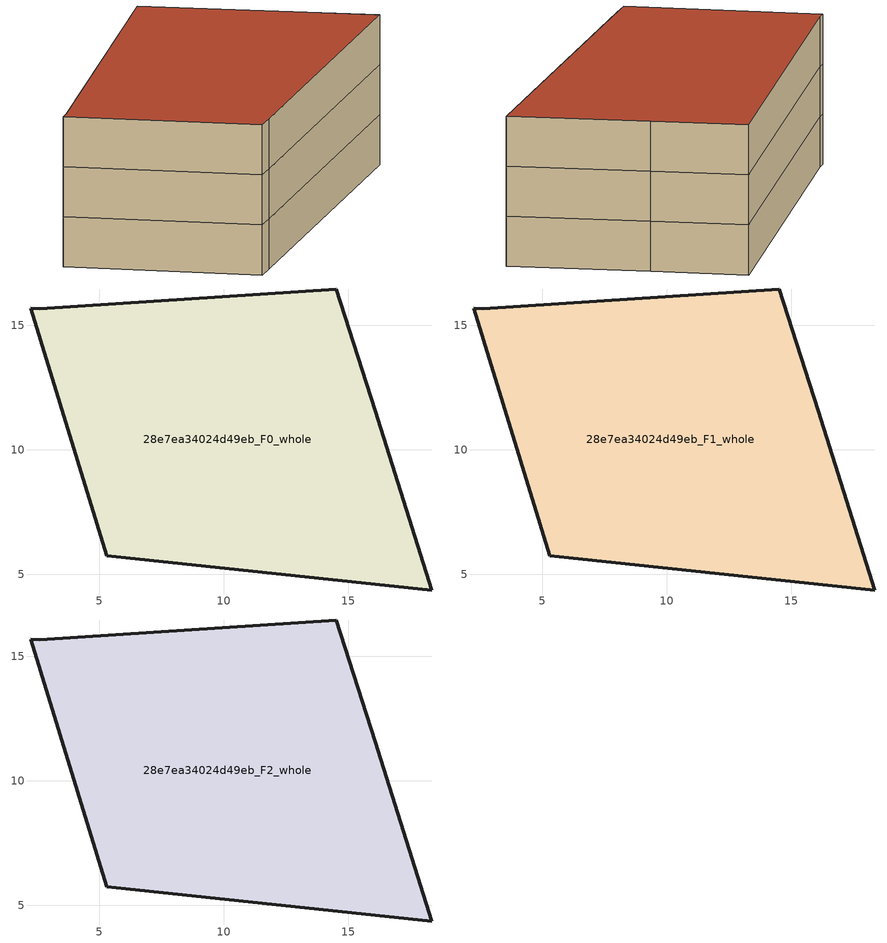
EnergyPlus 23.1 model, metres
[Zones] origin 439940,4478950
28e7ea34024d49eb_F0_whole
 floor ground (EU_floor_Construction): 14.52,16.46 16.08,11.56 18.34,4.37 6.07,5.66 5.31,5.74 2.26,15.68 2.62,15.66 z0
 wall outside (EU_wall_Construction): 14.52,16.46 2.62,15.66 2.26,15.68 5.31,5.74 6.07,5.66 18.34,4.37 16.08,11.56 14.52,16.46 z0:3
28e7ea34024d49eb_F1_whole
 floor to 28e7ea34024d49eb_F0_whole (EU_floor_Construction): 14.52,16.46 16.08,11.56 18.34,4.37 6.07,5.66 5.31,5.74 2.26,15.68 2.62,15.66 z3
 wall outside (EU_wall_Construction): 14.52,16.46 2.62,15.66 2.26,15.68 5.31,5.74 6.07,5.66 18.34,4.37 16.08,11.56 14.52,16.46 z3:6
28e7ea34024d49eb_F2_whole
 floor to 28e7ea34024d49eb_F1_whole (EU_floor_Construction): 14.52,16.46 16.08,11.56 18.34,4.37 6.07,5.66 5.31,5.74 2.26,15.68 2.62,15.66 z6
 wall outside (EU_wall_Construction): 14.52,16.46 2.62,15.66 2.26,15.68 5.31,5.74 6.07,5.66 18.34,4.37 16.08,11.56 14.52,16.46 z6:9
 roof outside (EU_roof_Construction): 18.34,4.37 16.08,11.56 14.52,16.46 2.62,15.66 2.26,15.68 5.31,5.74 6.07,5.66 z9
[Building]
EU S2 Campaign: North Axis=0; Terrain=City; Solar Distribution=FullExterior
[Site:Location]
Madrid: Latitude=40.5; Longitude=-3.5; Time Zone=1; Elevation=609
[SizingPeriod:WeatherFileDays]
AnnualSizingPeriod: Begin Month=1; Begin Day of Month=1; End Month=12; End Day of Month=31; Day of Week for Start Day=Monday; Use Weather File Daylight Saving Period=No; Use Weather File Rain and Snow Indicators=No
[MATERIAL]
EU_InternalMass_Material: Roughness=MediumRough; Thickness=0.1; Conductivity=1; Density=1800; Specific Heat=900; Thermal Absorptance=0.9; Solar Absorptance=0.7; Visible Absorptance=0.7
[MATERIAL:NOMASS] Roughness=MediumRough; Thermal Absorptance=0.9; Solar Absorptance=0.7; Visible Absorptance=0.7
Name | Thermal Resistance
EU_wall_NoMass; EU_roof_NoMass | 2.16768
EU_floor_NoMass | 1.14339
[CONSTRUCTION]
EU_wall_Construction: EU_wall_NoMass
EU_roof_Construction: EU_roof_NoMass
EU_floor_Construction: EU_floor_NoMass
EU_InternalMass_Construction: EU_InternalMass_Material
[ZONE] Type=1; Multiplier=1; Ceiling Height=autocalculate; Floor Area=autocalculate; Part of Total Floor Area=Yes
Name | Volume
28e7ea34024d49eb_F0_whole | 414.455
28e7ea34024d49eb_F1_whole; 28e7ea34024d49eb_F2_whole | 414.454
[INTERNALMASS] Construction=EU_InternalMass_Construction; Surface Area=138.152
Name | Zone or ZoneList
28e7ea34024d49eb_F0_whole_EU_InternalMass | 28e7ea34024d49eb_F0_whole
28e7ea34024d49eb_F1_whole_EU_InternalMass | 28e7ea34024d49eb_F1_whole
28e7ea34024d49eb_F2_whole_EU_InternalMass | 28e7ea34024d49eb_F2_whole
[OTHEREQUIPMENT] Fuel Type=Electricity; Design Level Calculation Method=Watts/Area; Power per Zone Floor Area=1; Fraction Latent=0; Fraction Radiant=0; Fraction Lost=0; Carbon Dioxide Generation Rate=0; EndUse Subcategory=EU_Step8_InternalGains
Name | Zone or ZoneList or Space or SpaceList | Schedule
EU_Step8_InternalGain_28e7ea34024d49eb_F0_whole_f000 | 28e7ea34024d49eb_F0_whole | EU_Step8_GainSchedule_28e7ea34024d49eb_F0_whole_f000
EU_Step8_InternalGain_28e7ea34024d49eb_F1_whole_f000 | 28e7ea34024d49eb_F1_whole | EU_Step8_GainSchedule_28e7ea34024d49eb_F1_whole_f000
EU_Step8_InternalGain_28e7ea34024d49eb_F2_whole_f000 | 28e7ea34024d49eb_F2_whole | EU_Step8_GainSchedule_28e7ea34024d49eb_F2_whole_f000
[ZONEVENTILATION:DESIGNFLOWRATE] Schedule=EU_AlwaysOn; Design Flow Rate Calculation Method=AirChanges/Hour; Air Changes per Hour=0.480546; Ventilation Type=Natural; Fan Pressure Rise=0; Fan Total Efficiency=1; Constant Term Coefficient=1; Temperature Term Coefficient=0; Velocity Term Coefficient=0; Velocity Squared Term Coefficient=0; Minimum Indoor Temperature=-100; Maximum Indoor Temperature=100; Delta Temperature=-100; Minimum Outdoor Temperature=-100; Maximum Outdoor Temperature=100; Maximum Wind Speed=40
Name | Zone or ZoneList or Space or SpaceList
EU_ConstantAir_28e7ea34024d49eb_F0_whole | 28e7ea34024d49eb_F0_whole
EU_ConstantAir_28e7ea34024d49eb_F1_whole | 28e7ea34024d49eb_F1_whole
EU_ConstantAir_28e7ea34024d49eb_F2_whole | 28e7ea34024d49eb_F2_whole
[HVACTEMPLATE:THERMOSTAT] Constant Heating Setpoint=20; Constant Cooling Setpoint=50
EU_HeatOnly_28e7ea34024d49eb_F0_whole; EU_HeatOnly_28e7ea34024d49eb_F1_whole; EU_HeatOnly_28e7ea34024d49eb_F2_whole
[HVACTEMPLATE:ZONE:IDEALLOADSAIRSYSTEM] System Availability Schedule=EU_AlwaysOn; Maximum Heating Supply Air Temperature=50; Minimum Cooling Supply Air Temperature=13; Maximum Heating Supply Air Humidity Ratio=0.0156; Minimum Cooling Supply Air Humidity Ratio=0.0077; Heating Limit=NoLimit; Cooling Limit=NoLimit; Heating Availability Schedule=EU_AlwaysOn; Cooling Availability Schedule=EU_CoolingOff; Dehumidification Control Type=ConstantSensibleHeatRatio; Cooling Sensible Heat Ratio=0.7; Dehumidification Setpoint=60; Humidification Control Type=None; Humidification Setpoint=30; Outdoor Air Method=None; Outdoor Air Flow Rate per Person=0.00944; Outdoor Air Flow Rate per Zone Floor Area=0; Outdoor Air Flow Rate per Zone=0; Demand Controlled Ventilation Type=None; Outdoor Air Economizer Type=NoEconomizer; Heat Recovery Type=None; Sensible Heat Recovery Effectiveness=0.7; Latent Heat Recovery Effectiveness=0.65
Name | Template Thermostat
28e7ea34024d49eb_F0_whole | EU_HeatOnly_28e7ea34024d49eb_F0_whole
28e7ea34024d49eb_F1_whole | EU_HeatOnly_28e7ea34024d49eb_F1_whole
28e7ea34024d49eb_F2_whole | EU_HeatOnly_28e7ea34024d49eb_F2_whole
[SIZING:ZONE] Zone Cooling Design Supply Air Temperature Input Method=SupplyAirTemperature; Zone Cooling Design Supply Air Temperature=13; Zone Heating Design Supply Air Temperature Input Method=SupplyAirTemperature; Zone Heating Design Supply Air Temperature=50; Zone Cooling Design Supply Air Humidity Ratio=0.008; Zone Heating Design Supply Air Humidity Ratio=0.008; Cooling Design Air Flow Method=DesignDay; Cooling Design Air Flow Rate=0; Cooling Minimum Air Flow per Zone Floor Area=0.000762; Cooling Minimum Air Flow=0; Cooling Minimum Air Flow Fraction=0.2; Heating Design Air Flow Method=DesignDay; Heating Design Air Flow Rate=0; Heating Maximum Air Flow per Zone Floor Area=0.002032; Heating Maximum Air Flow=0.141576; Heating Maximum Air Flow Fraction=0.3; Account for Dedicated Outdoor Air System=No; Dedicated Outdoor Air System Control Strategy=NeutralSupplyAir; Dedicated Outdoor Air Low Setpoint Temperature for Design=autosize; Dedicated Outdoor Air High Setpoint Temperature for Design=autosize; Zone Load Sizing Method=Sensible Load Only No Latent Load; Zone Latent Cooling Design Supply Air Humidity Ratio Input Method=HumidityRatioDifference; Zone Cooling Design Supply Air Humidity Ratio Difference=0.005; Zone Latent Heating Design Supply Air Humidity Ratio Input Method=HumidityRatioDifference; Zone Humidification Design Supply Air Humidity Ratio Difference=0.005
28e7ea34024d49eb_F0_whole; 28e7ea34024d49eb_F1_whole; 28e7ea34024d49eb_F2_whole
[SCHEDULE:CONSTANT]
Name | Hourly Value
EU_AlwaysOn | 1
EU_CoolingOff | 0
[SCHEDULE:FILE] Column Number=1; Rows to Skip at Top=0; Number of Hours of Data=8760; Column Separator=Comma; Interpolate to Timestep=No; Minutes per Item=60; Adjust Schedule for Daylight Savings=Yes
Name | File
EU_Step8_GainSchedule_28e7ea34024d49eb_F0_whole_f000 | C:\Users\o_iseri\Desktop\OpenUBEM\openubem\outputs\eu_evidence\EU-11\ES-MAD-BERRUGUETE\idfs\28e7ea34024d49eb\28e7ea34024d49eb_F0_whole_f000_gain.csv
EU_Step8_GainSchedule_28e7ea34024d49eb_F1_whole_f000 | C:\Users\o_iseri\Desktop\OpenUBEM\openubem\outputs\eu_evidence\EU-11\ES-MAD-BERRUGUETE\idfs\28e7ea34024d49eb\28e7ea34024d49eb_F1_whole_f000_gain.csv
EU_Step8_GainSchedule_28e7ea34024d49eb_F2_whole_f000 | C:\Users\o_iseri\Desktop\OpenUBEM\openubem\outputs\eu_evidence\EU-11\ES-MAD-BERRUGUETE\idfs\28e7ea34024d49eb\28e7ea34024d49eb_F2_whole_f000_gain.csv
